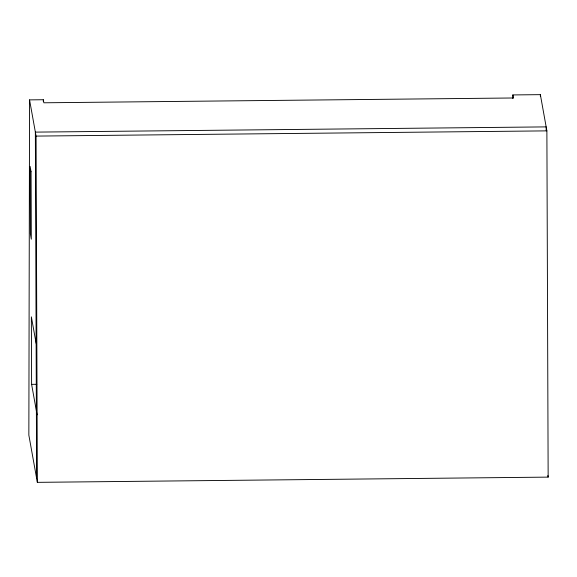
<?xml version="1.0" encoding="UTF-8"?>
<svg xmlns="http://www.w3.org/2000/svg" width="577" height="577" viewBox="0 0 577 577"><rect width="100%" height="100%" fill="white"/><g stroke="black" fill="none" stroke-linecap="round" stroke-linejoin="round"><path stroke-width="0.87" d="M512.866 94.931L513.415 97.982L43.859 102.793L43.311 99.734L29.557 99.879L28.85 435.137L37.346 482.35L548.15 477.121L546.881 130.871L540.361 94.65L512.866 94.931L512.859 98.537M43.304 101.538L43.311 99.734M540.361 96.453L540.361 94.65M29.557 99.879L36.077 136.093L546.881 130.871M36.135 343.38L31.36 316.845L31.605 384.34L36.762 384.289M547.861 475.527L548.15 477.121M31.605 384.34L37.094 414.856M546.174 130.489L546.167 126.89L35.356 132.119L36.632 478.369M36.077 136.093L37.346 482.35M31.064 171.708L30.105 166.4L30.357 233.894L31.309 239.203L31.064 171.708"/></g></svg>
